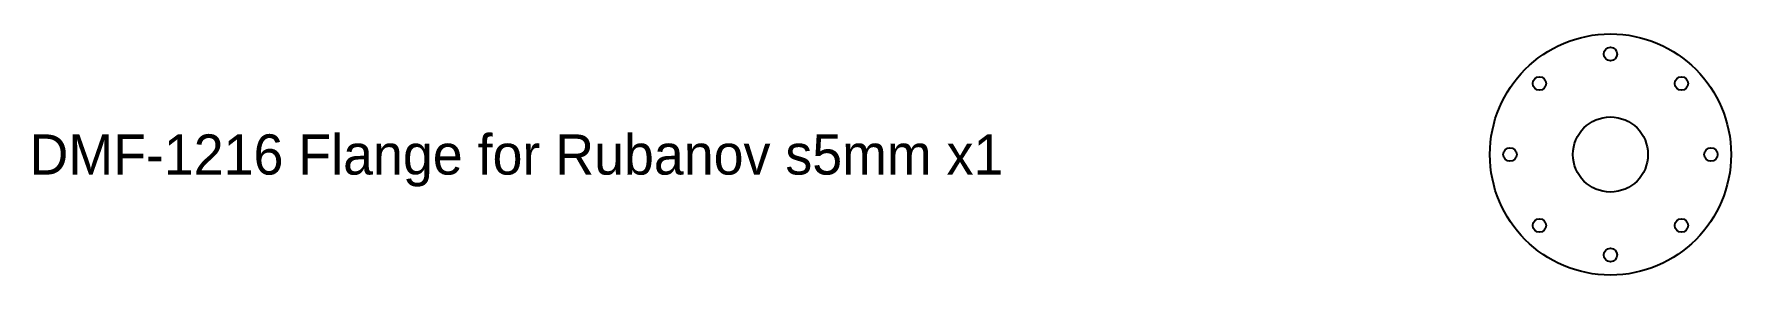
# Model space of a CAD drawing. Header units: millimetres. Extents: x 3 to 1270, y 0 to 180.
import ezdxf

# ---------------------------------------------------------------- set-up
doc = ezdxf.new("R2010")
doc.units = ezdxf.units.MM
for name, color, linetype in [('IV_INTERIOR_PROFILES', 7, 'Continuous'), ('IV_OUTER_PROFILE', 7, 'Continuous'), ('LABELS', 3, 'Continuous')]:
    doc.layers.add(name, color=color, linetype=linetype)

msp = doc.modelspace()

# ---------------------------------------------------------------- linework, layer by layer
at = {"layer": 'IV_INTERIOR_PROFILES'}
for centre, radius in [((1180, 165), 5), ((1127, 143), 5), ((1233, 143), 5), ((1180, 90), 28), ((1105, 90), 5), ((1255, 90), 5), ((1127, 37), 5), ((1233, 37), 5), ((1180, 15), 5)]:
    msp.add_circle(centre, radius, dxfattribs=at)
at = {"layer": 'IV_OUTER_PROFILE'}
msp.add_circle((1180, 90), 90, dxfattribs=at)

# ---------------------------------------------------------------- texts
at = {"layer": 'LABELS'}
msp.add_text('DMF-1216 Flange for Rubanov s5mm x1', height=30, dxfattribs=at).set_placement((0, 75))

doc.saveas('drawing.dxf')
